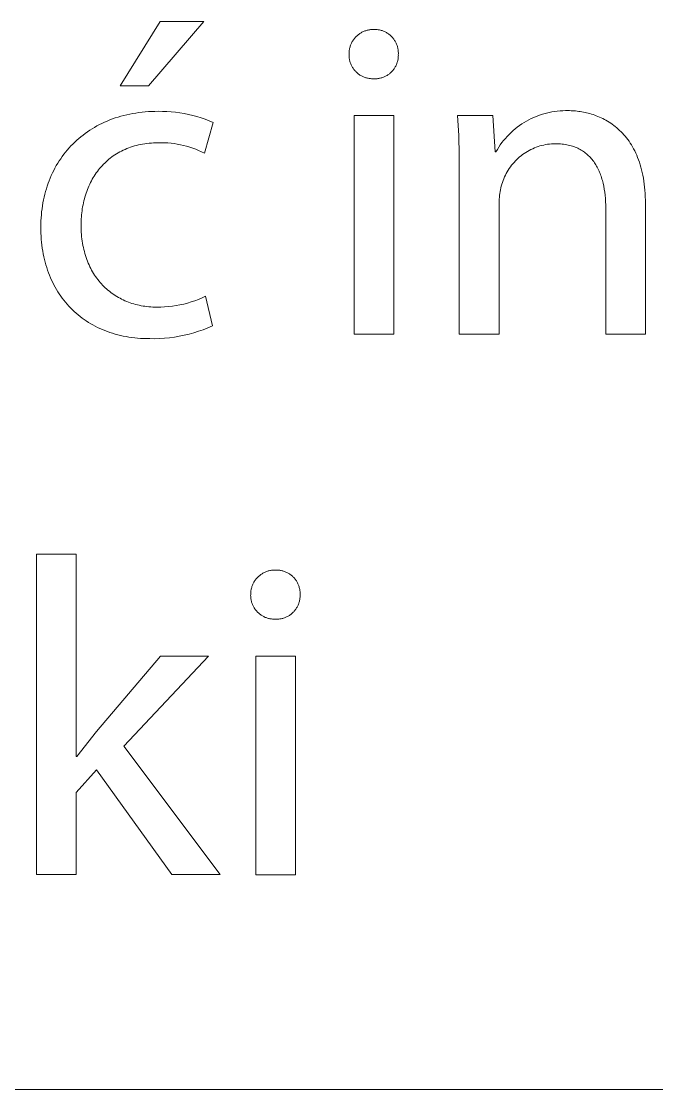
# Model space of a CAD drawing. Header units: millimetres. Extents: x 0 to 4030, y 0 to 2816.
# Drawn here: x 3499.5 to 3556.2, y 0 to 95.5 of the extents above; entities that cross this region are included whole.
import ezdxf

# ---------------------------------------------------------------- set-up
doc = ezdxf.new("R2010")
doc.units = ezdxf.units.MM
doc.header["$MEASUREMENT"] = 0
doc.layers.add('Domyślny', color=7, linetype='Continuous', true_color=0x000000)

msp = doc.modelspace()

# ---------------------------------------------------------------- linework, layer by layer
at = {"layer": 'Domyślny', "color": 18, "lineweight": 15, "true_color": 0x000000}
for p, q in [((3508.292, 89.707), (3511.862, 95.478)), ((3515.767, 95.478), (3510.842, 89.707)), ((3511.862, 95.478), (3515.767, 95.478)), ((3529.89, 94.499), (3529.957, 94.533)), ((3529.957, 94.533), (3530.025, 94.565)), ((3530.025, 94.565), (3530.094, 94.594)), ((3530.094, 94.594), (3530.164, 94.621)), ((3530.164, 94.621), (3530.235, 94.646)), ((3530.235, 94.646), (3530.307, 94.668)), ((3530.307, 94.668), (3530.379, 94.688)), ((3530.379, 94.688), (3530.452, 94.705)), ((3530.452, 94.705), (3530.526, 94.72)), ((3530.526, 94.72), (3530.6, 94.732)), ((3530.6, 94.732), (3530.674, 94.741)), ((3530.674, 94.741), (3530.749, 94.748)), ((3530.749, 94.748), (3530.824, 94.753)), ((3530.824, 94.753), (3530.899, 94.754)), ((3530.899, 94.754), (3530.974, 94.753)), ((3530.974, 94.753), (3531.047, 94.754)), ((3531.047, 94.754), (3531.12, 94.753)), ((3531.12, 94.753), (3531.193, 94.749)), ((3531.193, 94.749), (3531.265, 94.742)), ((3531.265, 94.742), (3531.337, 94.733)), ((3531.337, 94.733), (3531.409, 94.721)), ((3531.409, 94.721), (3531.481, 94.707)), ((3531.481, 94.707), (3531.552, 94.691)), ((3531.552, 94.691), (3531.622, 94.672)), ((3531.622, 94.672), (3531.692, 94.65)), ((3531.692, 94.65), (3531.761, 94.627)), ((3531.761, 94.627), (3531.829, 94.6)), ((3531.829, 94.6), (3531.896, 94.572)), ((3531.896, 94.572), (3531.962, 94.541)), ((3531.962, 94.541), (3532.027, 94.508)), ((3528.967, 93.543), (3529.001, 93.609)), ((3529.001, 93.609), (3529.037, 93.675)), ((3529.037, 93.675), (3529.076, 93.739)), ((3529.076, 93.739), (3529.117, 93.802)), ((3529.117, 93.802), (3529.16, 93.864)), ((3529.16, 93.864), (3529.205, 93.923)), ((3529.205, 93.923), (3529.253, 93.982)), ((3529.253, 93.982), (3529.302, 94.038)), ((3529.302, 94.038), (3529.353, 94.093)), ((3529.353, 94.093), (3529.406, 94.146)), ((3529.406, 94.146), (3529.461, 94.198)), ((3529.461, 94.198), (3529.518, 94.247)), ((3529.518, 94.247), (3529.576, 94.294)), ((3529.576, 94.294), (3529.636, 94.339)), ((3529.636, 94.339), (3529.697, 94.383)), ((3529.697, 94.383), (3529.76, 94.423)), ((3529.76, 94.423), (3529.825, 94.462)), ((3529.825, 94.462), (3529.89, 94.499)), ((3532.027, 94.508), (3532.091, 94.473)), ((3532.091, 94.473), (3532.153, 94.436)), ((3532.153, 94.436), (3532.215, 94.396)), ((3532.215, 94.396), (3532.275, 94.354)), ((3532.275, 94.354), (3532.333, 94.311)), ((3532.333, 94.311), (3532.39, 94.265)), ((3532.39, 94.265), (3532.445, 94.217)), ((3532.445, 94.217), (3532.498, 94.168)), ((3532.498, 94.168), (3532.55, 94.117)), ((3532.55, 94.117), (3532.6, 94.064)), ((3532.6, 94.064), (3532.648, 94.009)), ((3532.648, 94.009), (3532.695, 93.953)), ((3532.695, 93.953), (3532.739, 93.895)), ((3532.739, 93.895), (3532.781, 93.835)), ((3532.781, 93.835), (3532.821, 93.774)), ((3532.821, 93.774), (3532.859, 93.712)), ((3532.859, 93.712), (3532.895, 93.649)), ((3532.895, 93.649), (3532.929, 93.584)), ((3532.929, 93.584), (3532.96, 93.518)), ((3528.745, 92.601), (3528.747, 92.676)), ((3528.747, 92.676), (3528.751, 92.751)), ((3528.751, 92.751), (3528.758, 92.825)), ((3528.758, 92.825), (3528.768, 92.9)), ((3528.768, 92.9), (3528.78, 92.974)), ((3528.78, 92.974), (3528.794, 93.047)), ((3528.794, 93.047), (3528.812, 93.121)), ((3528.812, 93.121), (3528.831, 93.193)), ((3528.831, 93.193), (3528.853, 93.265)), ((3528.853, 93.265), (3528.878, 93.336)), ((3528.878, 93.336), (3528.905, 93.406)), ((3528.905, 93.406), (3528.935, 93.475)), ((3528.935, 93.475), (3528.967, 93.543)), ((3532.96, 93.518), (3532.989, 93.452)), ((3532.989, 93.452), (3533.016, 93.384)), ((3533.016, 93.384), (3533.041, 93.315)), ((3533.041, 93.315), (3533.063, 93.246)), ((3533.063, 93.246), (3533.082, 93.176)), ((3533.082, 93.176), (3533.1, 93.105)), ((3533.1, 93.105), (3533.114, 93.033)), ((3533.114, 93.033), (3533.127, 92.962)), ((3533.127, 92.962), (3533.137, 92.889)), ((3533.137, 92.889), (3533.144, 92.817)), ((3533.144, 92.817), (3533.149, 92.744)), ((3533.149, 92.744), (3533.151, 92.671)), ((3533.151, 92.671), (3533.151, 92.598)), ((3528.746, 92.526), (3528.745, 92.601)), ((3528.745, 92.453), (3528.746, 92.526)), ((3528.747, 92.38), (3528.745, 92.453)), ((3528.751, 92.308), (3528.747, 92.38)), ((3528.757, 92.235), (3528.751, 92.308)), ((3528.766, 92.163), (3528.757, 92.235)), ((3528.778, 92.091), (3528.766, 92.163)), ((3528.792, 92.02), (3528.778, 92.091)), ((3528.808, 91.949), (3528.792, 92.02)), ((3528.827, 91.879), (3528.808, 91.949)), ((3528.848, 91.809), (3528.827, 91.879)), ((3528.872, 91.741), (3528.848, 91.809)), ((3528.898, 91.673), (3528.872, 91.741)), ((3528.926, 91.606), (3528.898, 91.673)), ((3533.005, 91.678), (3532.977, 91.611)), ((3533.03, 91.746), (3533.005, 91.678)), ((3533.053, 91.814), (3533.03, 91.746)), ((3533.073, 91.883), (3533.053, 91.814)), ((3533.091, 91.953), (3533.073, 91.883)), ((3533.107, 92.023), (3533.091, 91.953)), ((3533.12, 92.094), (3533.107, 92.023)), ((3533.131, 92.166), (3533.12, 92.094)), ((3533.139, 92.237), (3533.131, 92.166)), ((3533.145, 92.309), (3533.139, 92.237)), ((3533.149, 92.381), (3533.145, 92.309)), ((3533.151, 92.598), (3533.148, 92.526)), ((3533.148, 92.526), (3533.15, 92.453)), ((3533.15, 92.453), (3533.149, 92.381)), ((3528.957, 91.54), (3528.926, 91.606)), ((3528.99, 91.475), (3528.957, 91.54)), ((3529.025, 91.411), (3528.99, 91.475)), ((3529.062, 91.349), (3529.025, 91.411)), ((3529.102, 91.288), (3529.062, 91.349)), ((3529.143, 91.228), (3529.102, 91.288)), ((3529.186, 91.17), (3529.143, 91.228)), ((3529.232, 91.113), (3529.186, 91.17)), ((3529.279, 91.058), (3529.232, 91.113)), ((3529.329, 91.004), (3529.279, 91.058)), ((3529.38, 90.953), (3529.329, 91.004)), ((3529.433, 90.903), (3529.38, 90.953)), ((3529.487, 90.855), (3529.433, 90.903)), ((3529.543, 90.808), (3529.487, 90.855)), ((3529.601, 90.764), (3529.543, 90.808)), ((3529.66, 90.722), (3529.601, 90.764)), ((3529.721, 90.682), (3529.66, 90.722)), ((3532.257, 90.727), (3532.198, 90.687)), ((3532.316, 90.77), (3532.257, 90.727)), ((3532.373, 90.814), (3532.316, 90.77)), ((3532.428, 90.861), (3532.373, 90.814)), ((3532.481, 90.909), (3532.428, 90.861)), ((3532.533, 90.959), (3532.481, 90.909)), ((3532.583, 91.011), (3532.533, 90.959)), ((3532.632, 91.064), (3532.583, 91.011)), ((3532.678, 91.12), (3532.632, 91.064)), ((3532.723, 91.176), (3532.678, 91.12)), ((3532.766, 91.234), (3532.723, 91.176)), ((3532.806, 91.294), (3532.766, 91.234)), ((3532.845, 91.355), (3532.806, 91.294)), ((3532.881, 91.417), (3532.845, 91.355)), ((3532.915, 91.481), (3532.881, 91.417)), ((3532.947, 91.546), (3532.915, 91.481)), ((3532.977, 91.611), (3532.947, 91.546)), ((3529.783, 90.644), (3529.721, 90.682)), ((3529.846, 90.608), (3529.783, 90.644)), ((3529.91, 90.574), (3529.846, 90.608)), ((3529.976, 90.543), (3529.91, 90.574)), ((3530.043, 90.514), (3529.976, 90.543)), ((3530.11, 90.487), (3530.043, 90.514)), ((3530.179, 90.462), (3530.11, 90.487)), ((3530.248, 90.44), (3530.179, 90.462)), ((3530.318, 90.421), (3530.248, 90.44)), ((3530.388, 90.403), (3530.318, 90.421)), ((3530.46, 90.388), (3530.388, 90.403)), ((3530.531, 90.376), (3530.46, 90.388)), ((3530.603, 90.366), (3530.531, 90.376)), ((3530.676, 90.359), (3530.603, 90.366)), ((3530.748, 90.354), (3530.676, 90.359)), ((3530.821, 90.351), (3530.748, 90.354)), ((3530.894, 90.351), (3530.821, 90.351)), ((3530.966, 90.347), (3530.894, 90.351)), ((3531.038, 90.346), (3530.966, 90.347)), ((3531.11, 90.346), (3531.038, 90.346)), ((3531.182, 90.35), (3531.11, 90.346)), ((3531.254, 90.355), (3531.182, 90.35)), ((3531.325, 90.364), (3531.254, 90.355)), ((3531.397, 90.374), (3531.325, 90.364)), ((3531.468, 90.387), (3531.397, 90.374)), ((3531.538, 90.403), (3531.468, 90.387)), ((3531.608, 90.421), (3531.538, 90.403)), ((3531.677, 90.441), (3531.608, 90.421)), ((3531.746, 90.464), (3531.677, 90.441)), ((3531.813, 90.489), (3531.746, 90.464)), ((3531.88, 90.517), (3531.813, 90.489)), ((3531.946, 90.546), (3531.88, 90.517)), ((3532.011, 90.578), (3531.946, 90.546)), ((3532.074, 90.612), (3532.011, 90.578)), ((3532.137, 90.648), (3532.074, 90.612)), ((3532.198, 90.687), (3532.137, 90.648)), ((3510.842, 89.707), (3508.292, 89.707)), ((3507.861, 86.843), (3508.111, 86.924)), ((3508.111, 86.924), (3508.365, 86.998)), ((3508.365, 86.998), (3508.623, 87.067)), ((3508.623, 87.067), (3508.885, 87.131)), ((3508.885, 87.131), (3509.15, 87.189)), ((3509.15, 87.189), (3509.42, 87.241)), ((3509.42, 87.241), (3509.692, 87.287)), ((3509.692, 87.287), (3509.969, 87.327)), ((3509.969, 87.327), (3510.249, 87.361)), ((3510.249, 87.361), (3510.532, 87.389)), ((3510.532, 87.389), (3510.819, 87.411)), ((3510.819, 87.411), (3511.11, 87.426)), ((3511.11, 87.426), (3511.404, 87.436)), ((3511.404, 87.436), (3511.701, 87.439)), ((3511.701, 87.439), (3512.089, 87.437)), ((3512.089, 87.437), (3512.477, 87.422)), ((3512.477, 87.422), (3512.864, 87.395)), ((3512.864, 87.395), (3513.251, 87.355)), ((3513.251, 87.355), (3513.635, 87.302)), ((3513.635, 87.302), (3514.018, 87.238)), ((3514.018, 87.238), (3514.399, 87.161)), ((3514.399, 87.161), (3514.777, 87.072)), ((3514.777, 87.072), (3515.152, 86.97)), ((3515.152, 86.97), (3515.523, 86.857)), ((3529.189, 87.05), (3532.746, 87.05)), ((3529.189, 67.523), (3529.189, 87.05)), ((3532.746, 87.05), (3532.746, 67.523)), ((3538.54, 85.291), (3538.437, 87.057)), ((3538.437, 87.057), (3541.591, 87.057)), ((3541.591, 87.057), (3541.792, 83.822)), ((3545.02, 86.787), (3545.242, 86.89)), ((3545.242, 86.89), (3545.466, 86.985)), ((3545.466, 86.985), (3545.694, 87.072)), ((3545.694, 87.072), (3545.925, 87.151)), ((3545.925, 87.151), (3546.158, 87.222)), ((3546.158, 87.222), (3546.394, 87.286)), ((3546.394, 87.286), (3546.632, 87.341)), ((3546.632, 87.341), (3546.871, 87.388)), ((3546.871, 87.388), (3547.112, 87.428)), ((3547.112, 87.428), (3547.354, 87.458)), ((3547.354, 87.458), (3547.597, 87.481)), ((3547.597, 87.481), (3547.84, 87.496)), ((3547.84, 87.496), (3548.084, 87.502)), ((3548.084, 87.502), (3548.328, 87.5)), ((3548.328, 87.5), (3548.456, 87.498)), ((3548.456, 87.498), (3548.587, 87.495)), ((3548.587, 87.495), (3548.719, 87.488)), ((3548.719, 87.488), (3548.852, 87.48)), ((3548.852, 87.48), (3548.988, 87.468)), ((3548.988, 87.468), (3549.125, 87.454)), ((3549.125, 87.454), (3549.263, 87.437)), ((3549.263, 87.437), (3549.403, 87.417)), ((3549.403, 87.417), (3549.544, 87.394)), ((3549.544, 87.394), (3549.686, 87.367)), ((3549.686, 87.367), (3549.828, 87.338)), ((3549.828, 87.338), (3549.972, 87.306)), ((3549.972, 87.306), (3550.115, 87.27)), ((3550.115, 87.27), (3550.26, 87.23)), ((3550.26, 87.23), (3550.405, 87.188)), ((3550.405, 87.188), (3550.55, 87.141)), ((3550.55, 87.141), (3550.695, 87.091)), ((3550.695, 87.091), (3550.84, 87.038)), ((3550.84, 87.038), (3550.985, 86.98)), ((3550.985, 86.98), (3551.129, 86.919)), ((3551.129, 86.919), (3551.274, 86.854)), ((3505.788, 85.88), (3506.002, 86.007)), ((3506.002, 86.007), (3506.22, 86.13)), ((3506.22, 86.13), (3506.442, 86.248)), ((3506.442, 86.248), (3506.668, 86.36)), ((3506.668, 86.36), (3506.899, 86.467)), ((3506.899, 86.467), (3507.133, 86.569)), ((3507.133, 86.569), (3507.372, 86.666)), ((3507.372, 86.666), (3507.614, 86.757)), ((3507.614, 86.757), (3507.861, 86.843)), ((3515.523, 86.857), (3515.891, 86.732)), ((3516.613, 86.446), (3515.821, 83.695)), ((3515.891, 86.732), (3516.254, 86.595)), ((3516.254, 86.595), (3516.613, 86.446)), ((3543.584, 85.87), (3543.775, 86.021)), ((3543.775, 86.021), (3543.972, 86.166)), ((3543.972, 86.166), (3544.173, 86.305)), ((3544.173, 86.305), (3544.378, 86.436)), ((3544.378, 86.436), (3544.588, 86.561)), ((3544.588, 86.561), (3544.802, 86.678)), ((3544.802, 86.678), (3545.02, 86.787)), ((3551.274, 86.854), (3551.417, 86.784)), ((3551.417, 86.784), (3551.56, 86.711)), ((3551.56, 86.711), (3551.702, 86.633)), ((3551.702, 86.633), (3551.843, 86.551)), ((3551.843, 86.551), (3551.983, 86.465)), ((3551.983, 86.465), (3552.122, 86.374)), ((3552.122, 86.374), (3552.26, 86.279)), ((3552.26, 86.279), (3552.396, 86.18)), ((3552.396, 86.18), (3552.53, 86.075)), ((3552.53, 86.075), (3552.663, 85.966)), ((3552.663, 85.966), (3552.794, 85.852)), ((3504.415, 84.851), (3504.597, 85.012)), ((3504.597, 85.012), (3504.785, 85.168)), ((3504.785, 85.168), (3504.977, 85.32)), ((3504.977, 85.32), (3505.173, 85.467)), ((3505.173, 85.467), (3505.374, 85.609)), ((3505.374, 85.609), (3505.579, 85.747)), ((3505.579, 85.747), (3505.788, 85.88)), ((3538.593, 83.524), (3538.54, 85.291)), ((3542.555, 84.832), (3542.712, 85.019)), ((3542.712, 85.019), (3542.874, 85.201)), ((3542.874, 85.201), (3543.043, 85.377)), ((3543.043, 85.377), (3543.218, 85.547)), ((3543.218, 85.547), (3543.398, 85.712)), ((3543.398, 85.712), (3543.584, 85.87)), ((3552.794, 85.852), (3552.923, 85.733)), ((3552.923, 85.733), (3553.05, 85.609)), ((3553.05, 85.609), (3553.174, 85.481)), ((3553.174, 85.481), (3553.296, 85.347)), ((3553.296, 85.347), (3553.416, 85.207)), ((3553.416, 85.207), (3553.533, 85.063)), ((3553.533, 85.063), (3553.647, 84.913)), ((3503.57, 83.979), (3503.73, 84.162)), ((3503.73, 84.162), (3503.894, 84.341)), ((3503.894, 84.341), (3504.063, 84.515)), ((3504.063, 84.515), (3504.236, 84.685)), ((3504.236, 84.685), (3504.415, 84.851)), ((3508.732, 84.04), (3508.573, 83.967)), ((3508.894, 84.108), (3508.732, 84.04)), ((3509.059, 84.172), (3508.894, 84.108)), ((3509.228, 84.232), (3509.059, 84.172)), ((3509.4, 84.288), (3509.228, 84.232)), ((3509.574, 84.34), (3509.4, 84.288)), ((3509.752, 84.388), (3509.574, 84.34)), ((3509.933, 84.431), (3509.752, 84.388)), ((3510.117, 84.47), (3509.933, 84.431)), ((3510.305, 84.505), (3510.117, 84.47)), ((3510.495, 84.536), (3510.305, 84.505)), ((3510.688, 84.561), (3510.495, 84.536)), ((3510.885, 84.583), (3510.688, 84.561)), ((3511.084, 84.599), (3510.885, 84.583)), ((3511.287, 84.611), (3511.084, 84.599)), ((3511.492, 84.618), (3511.287, 84.611)), ((3511.701, 84.621), (3511.492, 84.618)), ((3511.985, 84.627), (3511.701, 84.621)), ((3512.27, 84.623), (3511.985, 84.627)), ((3512.555, 84.61), (3512.27, 84.623)), ((3512.838, 84.586), (3512.555, 84.61)), ((3513.121, 84.553), (3512.838, 84.586)), ((3513.402, 84.51), (3513.121, 84.553)), ((3513.682, 84.457), (3513.402, 84.51)), ((3513.96, 84.395), (3513.682, 84.457)), ((3514.235, 84.323), (3513.96, 84.395)), ((3514.508, 84.241), (3514.235, 84.323)), ((3514.778, 84.15), (3514.508, 84.241)), ((3515.045, 84.05), (3514.778, 84.15)), ((3515.307, 83.941), (3515.045, 84.05)), ((3541.873, 83.822), (3541.996, 84.033)), ((3541.996, 84.033), (3542.125, 84.24)), ((3542.125, 84.24), (3542.262, 84.442)), ((3542.262, 84.442), (3542.405, 84.639)), ((3542.405, 84.639), (3542.555, 84.832)), ((3544.998, 84.024), (3544.844, 83.945)), ((3545.155, 84.099), (3544.998, 84.024)), ((3545.315, 84.168), (3545.155, 84.099)), ((3545.476, 84.231), (3545.315, 84.168)), ((3545.64, 84.289), (3545.476, 84.231)), ((3545.805, 84.341), (3545.64, 84.289)), ((3545.973, 84.387), (3545.805, 84.341)), ((3546.141, 84.427), (3545.973, 84.387)), ((3546.311, 84.462), (3546.141, 84.427)), ((3546.483, 84.491), (3546.311, 84.462)), ((3546.655, 84.514), (3546.483, 84.491)), ((3546.827, 84.531), (3546.655, 84.514)), ((3547.001, 84.542), (3546.827, 84.531)), ((3547.174, 84.547), (3547.001, 84.542)), ((3547.329, 84.545), (3547.174, 84.547)), ((3547.48, 84.539), (3547.329, 84.545)), ((3547.628, 84.53), (3547.48, 84.539)), ((3547.773, 84.517), (3547.628, 84.53)), ((3547.915, 84.5), (3547.773, 84.517)), ((3548.054, 84.48), (3547.915, 84.5)), ((3548.19, 84.456), (3548.054, 84.48)), ((3548.323, 84.428), (3548.19, 84.456)), ((3548.453, 84.398), (3548.323, 84.428)), ((3548.581, 84.363), (3548.453, 84.398)), ((3548.705, 84.326), (3548.581, 84.363)), ((3548.826, 84.285), (3548.705, 84.326)), ((3548.945, 84.24), (3548.826, 84.285)), ((3549.06, 84.193), (3548.945, 84.24)), ((3549.173, 84.142), (3549.06, 84.193)), ((3549.283, 84.089), (3549.173, 84.142)), ((3549.39, 84.032), (3549.283, 84.089)), ((3549.494, 83.972), (3549.39, 84.032)), ((3553.647, 84.913), (3553.759, 84.758)), ((3553.759, 84.758), (3553.867, 84.597)), ((3553.867, 84.597), (3553.972, 84.43)), ((3553.972, 84.43), (3554.074, 84.258)), ((3554.074, 84.258), (3554.173, 84.08)), ((3554.173, 84.08), (3554.267, 83.897)), ((3502.846, 83.002), (3502.981, 83.206)), ((3502.981, 83.206), (3503.121, 83.405)), ((3503.121, 83.405), (3503.266, 83.6)), ((3503.266, 83.6), (3503.416, 83.792)), ((3503.416, 83.792), (3503.57, 83.979)), ((3507.284, 83.152), (3507.157, 83.044)), ((3507.415, 83.257), (3507.284, 83.152)), ((3507.548, 83.358), (3507.415, 83.257)), ((3507.685, 83.456), (3507.548, 83.358)), ((3507.825, 83.55), (3507.685, 83.456)), ((3507.968, 83.641), (3507.825, 83.55)), ((3508.115, 83.728), (3507.968, 83.641)), ((3508.264, 83.812), (3508.115, 83.728)), ((3508.417, 83.891), (3508.264, 83.812)), ((3508.573, 83.967), (3508.417, 83.891)), ((3515.566, 83.822), (3515.307, 83.941)), ((3515.821, 83.695), (3515.566, 83.822)), ((3538.598, 81.756), (3538.593, 83.524)), ((3541.792, 83.822), (3541.873, 83.822)), ((3543.727, 83.127), (3543.605, 83.005)), ((3543.854, 83.246), (3543.727, 83.127)), ((3543.985, 83.36), (3543.854, 83.246)), ((3544.119, 83.47), (3543.985, 83.36)), ((3544.257, 83.575), (3544.119, 83.47)), ((3544.399, 83.675), (3544.257, 83.575)), ((3544.544, 83.77), (3544.399, 83.675)), ((3544.693, 83.86), (3544.544, 83.77)), ((3544.844, 83.945), (3544.693, 83.86)), ((3549.596, 83.909), (3549.494, 83.972)), ((3549.695, 83.844), (3549.596, 83.909)), ((3549.791, 83.775), (3549.695, 83.844)), ((3549.884, 83.704), (3549.791, 83.775)), ((3549.975, 83.63), (3549.884, 83.704)), ((3550.063, 83.553), (3549.975, 83.63)), ((3550.149, 83.473), (3550.063, 83.553)), ((3550.232, 83.391), (3550.149, 83.473)), ((3550.312, 83.306), (3550.232, 83.391)), ((3550.39, 83.218), (3550.312, 83.306)), ((3550.466, 83.129), (3550.39, 83.218)), ((3550.539, 83.036), (3550.466, 83.129)), ((3554.267, 83.897), (3554.359, 83.707)), ((3554.359, 83.707), (3554.446, 83.511)), ((3554.446, 83.511), (3554.53, 83.31)), ((3554.53, 83.31), (3554.609, 83.102)), ((3554.609, 83.102), (3554.685, 82.888)), ((3502.246, 81.928), (3502.356, 82.15)), ((3502.356, 82.15), (3502.471, 82.369)), ((3502.471, 82.369), (3502.591, 82.584)), ((3502.591, 82.584), (3502.716, 82.795)), ((3502.716, 82.795), (3502.846, 83.002)), ((3506.359, 82.2), (3506.258, 82.068)), ((3506.463, 82.33), (3506.359, 82.2)), ((3506.571, 82.457), (3506.463, 82.33)), ((3506.682, 82.58), (3506.571, 82.457)), ((3506.796, 82.701), (3506.682, 82.58)), ((3506.913, 82.819), (3506.796, 82.701)), ((3507.034, 82.933), (3506.913, 82.819)), ((3507.157, 83.044), (3507.034, 82.933)), ((3542.964, 82.186), (3542.874, 82.037)), ((3543.059, 82.331), (3542.964, 82.186)), ((3543.159, 82.473), (3543.059, 82.331)), ((3543.263, 82.612), (3543.159, 82.473)), ((3543.372, 82.747), (3543.263, 82.612)), ((3543.486, 82.878), (3543.372, 82.747)), ((3543.605, 83.005), (3543.486, 82.878)), ((3550.609, 82.941), (3550.539, 83.036)), ((3550.677, 82.844), (3550.609, 82.941)), ((3550.742, 82.745), (3550.677, 82.844)), ((3550.805, 82.643), (3550.742, 82.745)), ((3550.866, 82.539), (3550.805, 82.643)), ((3550.924, 82.433), (3550.866, 82.539)), ((3550.98, 82.325), (3550.924, 82.433)), ((3551.034, 82.215), (3550.98, 82.325)), ((3551.085, 82.102), (3551.034, 82.215)), ((3554.685, 82.888), (3554.756, 82.667)), ((3554.756, 82.667), (3554.822, 82.441)), ((3554.822, 82.441), (3554.884, 82.207)), ((3554.884, 82.207), (3554.941, 81.968)), ((3501.861, 81.003), (3501.949, 81.239)), ((3501.949, 81.239), (3502.043, 81.472)), ((3502.043, 81.472), (3502.142, 81.702)), ((3502.142, 81.702), (3502.246, 81.928)), ((3505.722, 81.217), (3505.645, 81.066)), ((3505.803, 81.365), (3505.722, 81.217)), ((3505.888, 81.511), (3505.803, 81.365)), ((3505.975, 81.654), (3505.888, 81.511)), ((3506.066, 81.795), (3505.975, 81.654)), ((3506.161, 81.933), (3506.066, 81.795)), ((3506.258, 82.068), (3506.161, 81.933)), ((3538.598, 67.516), (3538.598, 81.756)), ((3542.505, 81.253), (3542.448, 81.089)), ((3542.568, 81.415), (3542.505, 81.253)), ((3542.637, 81.574), (3542.568, 81.415)), ((3542.711, 81.731), (3542.637, 81.574)), ((3542.79, 81.886), (3542.711, 81.731)), ((3542.874, 82.037), (3542.79, 81.886)), ((3551.134, 81.988), (3551.085, 82.102)), ((3551.181, 81.872), (3551.134, 81.988)), ((3551.225, 81.754), (3551.181, 81.872)), ((3551.268, 81.634), (3551.225, 81.754)), ((3551.308, 81.512), (3551.268, 81.634)), ((3551.346, 81.389), (3551.308, 81.512)), ((3551.382, 81.264), (3551.346, 81.389)), ((3551.415, 81.137), (3551.382, 81.264)), ((3554.941, 81.968), (3554.994, 81.721)), ((3554.994, 81.721), (3555.041, 81.468)), ((3555.041, 81.468), (3555.084, 81.208)), ((3555.084, 81.208), (3555.121, 80.941)), ((3501.562, 80.025), (3501.628, 80.274)), ((3501.628, 80.274), (3501.7, 80.521)), ((3501.7, 80.521), (3501.778, 80.763)), ((3501.778, 80.763), (3501.861, 81.003)), ((3505.307, 80.278), (3505.25, 80.114)), ((3505.368, 80.44), (3505.307, 80.278)), ((3505.432, 80.6), (3505.368, 80.44)), ((3505.5, 80.758), (3505.432, 80.6)), ((3505.571, 80.913), (3505.5, 80.758)), ((3505.645, 81.066), (3505.571, 80.913)), ((3542.241, 80.267), (3542.215, 80.101)), ((3542.272, 80.433), (3542.241, 80.267)), ((3542.308, 80.598), (3542.272, 80.433)), ((3542.35, 80.761), (3542.308, 80.598)), ((3542.396, 80.923), (3542.35, 80.761)), ((3542.448, 81.089), (3542.396, 80.923)), ((3551.447, 81.008), (3551.415, 81.137)), ((3551.504, 80.747), (3551.447, 81.008)), ((3551.552, 80.48), (3551.504, 80.747)), ((3551.593, 80.207), (3551.552, 80.48)), ((3551.626, 79.93), (3551.593, 80.207)), ((3555.121, 80.941), (3555.152, 80.668)), ((3555.152, 80.668), (3555.179, 80.387)), ((3555.179, 80.387), (3555.199, 80.099)), ((3501.351, 78.998), (3501.395, 79.259)), ((3501.395, 79.259), (3501.445, 79.517)), ((3501.445, 79.517), (3501.501, 79.773)), ((3501.501, 79.773), (3501.562, 80.025)), ((3505.015, 79.264), (3504.978, 79.089)), ((3505.055, 79.438), (3505.015, 79.264)), ((3505.099, 79.61), (3505.055, 79.438)), ((3505.146, 79.78), (3505.099, 79.61)), ((3505.196, 79.948), (3505.146, 79.78)), ((3505.25, 80.114), (3505.196, 79.948)), ((3542.171, 79.597), (3542.167, 79.428)), ((3542.167, 79.428), (3542.168, 79.259)), ((3542.168, 79.259), (3542.168, 67.516)), ((3542.18, 79.765), (3542.171, 79.597)), ((3542.195, 79.933), (3542.18, 79.765)), ((3542.215, 80.101), (3542.195, 79.933)), ((3551.651, 79.647), (3551.626, 79.93)), ((3551.669, 79.361), (3551.651, 79.647)), ((3551.68, 79.07), (3551.669, 79.361)), ((3555.199, 80.099), (3555.214, 79.804)), ((3555.214, 79.804), (3555.223, 79.502)), ((3555.223, 79.502), (3555.226, 79.192)), ((3501.254, 78.197), (3501.28, 78.466)), ((3501.28, 78.466), (3501.313, 78.733)), ((3501.313, 78.733), (3501.351, 78.998)), ((3504.866, 78.371), (3504.847, 78.188)), ((3504.889, 78.553), (3504.866, 78.371)), ((3504.915, 78.733), (3504.889, 78.553)), ((3504.945, 78.912), (3504.915, 78.733)), ((3504.978, 79.089), (3504.945, 78.912)), ((3551.683, 78.776), (3551.68, 79.07)), ((3551.683, 67.516), (3551.683, 78.776)), ((3555.226, 79.192), (3555.226, 67.516)), ((3501.206, 77.092), (3501.209, 77.372)), ((3501.209, 77.372), (3501.218, 77.649)), ((3501.218, 77.649), (3501.233, 77.924)), ((3501.233, 77.924), (3501.254, 78.197)), ((3504.804, 77.442), (3504.803, 77.253)), ((3504.81, 77.631), (3504.804, 77.442)), ((3504.818, 77.818), (3504.81, 77.631)), ((3504.831, 78.004), (3504.818, 77.818)), ((3504.847, 78.188), (3504.831, 78.004)), ((3501.209, 76.813), (3501.206, 77.092)), ((3501.217, 76.538), (3501.209, 76.813)), ((3501.231, 76.265), (3501.217, 76.538)), ((3504.803, 77.253), (3504.805, 77.042)), ((3504.805, 77.042), (3504.811, 76.834)), ((3504.811, 76.834), (3504.821, 76.628)), ((3504.821, 76.628), (3504.836, 76.425)), ((3504.836, 76.425), (3504.855, 76.225)), ((3501.25, 75.996), (3501.231, 76.265)), ((3501.275, 75.729), (3501.25, 75.996)), ((3501.306, 75.466), (3501.275, 75.729)), ((3501.341, 75.206), (3501.306, 75.466)), ((3504.855, 76.225), (3504.877, 76.027)), ((3504.877, 76.027), (3504.904, 75.832)), ((3504.904, 75.832), (3504.934, 75.64)), ((3504.934, 75.64), (3504.969, 75.451)), ((3504.969, 75.451), (3505.007, 75.264)), ((3501.382, 74.949), (3501.341, 75.206)), ((3501.429, 74.695), (3501.382, 74.949)), ((3501.48, 74.445), (3501.429, 74.695)), ((3505.007, 75.264), (3505.049, 75.08)), ((3505.049, 75.08), (3505.095, 74.898)), ((3505.095, 74.898), (3505.144, 74.72)), ((3505.144, 74.72), (3505.197, 74.544)), ((3505.197, 74.544), (3505.254, 74.372)), ((3501.537, 74.198), (3501.48, 74.445)), ((3501.599, 73.954), (3501.537, 74.198)), ((3501.666, 73.714), (3501.599, 73.954)), ((3501.738, 73.477), (3501.666, 73.714)), ((3505.254, 74.372), (3505.314, 74.202)), ((3505.314, 74.202), (3505.378, 74.035)), ((3505.378, 74.035), (3505.446, 73.871)), ((3505.446, 73.871), (3505.516, 73.71)), ((3505.516, 73.71), (3505.591, 73.552)), ((3505.591, 73.552), (3505.668, 73.397)), ((3501.815, 73.244), (3501.738, 73.477)), ((3501.898, 73.014), (3501.815, 73.244)), ((3501.985, 72.788), (3501.898, 73.014)), ((3502.077, 72.566), (3501.985, 72.788)), ((3502.174, 72.348), (3502.077, 72.566)), ((3505.668, 73.397), (3505.749, 73.246)), ((3505.749, 73.246), (3505.833, 73.097)), ((3505.833, 73.097), (3505.921, 72.951)), ((3505.921, 72.951), (3506.011, 72.809)), ((3506.011, 72.809), (3506.105, 72.669)), ((3506.105, 72.669), (3506.202, 72.533)), ((3502.276, 72.133), (3502.174, 72.348)), ((3502.383, 71.922), (3502.276, 72.133)), ((3502.494, 71.715), (3502.383, 71.922)), ((3502.61, 71.512), (3502.494, 71.715)), ((3506.202, 72.533), (3506.302, 72.4)), ((3506.302, 72.4), (3506.405, 72.27)), ((3506.405, 72.27), (3506.511, 72.143)), ((3506.511, 72.143), (3506.62, 72.02)), ((3506.62, 72.02), (3506.732, 71.9)), ((3506.732, 71.9), (3506.846, 71.783)), ((3506.846, 71.783), (3506.964, 71.67)), ((3506.964, 71.67), (3507.084, 71.56)), ((3502.731, 71.312), (3502.61, 71.512)), ((3502.857, 71.117), (3502.731, 71.312)), ((3502.987, 70.926), (3502.857, 71.117)), ((3503.121, 70.739), (3502.987, 70.926)), ((3503.26, 70.556), (3503.121, 70.739)), ((3507.084, 71.56), (3507.207, 71.453)), ((3507.207, 71.453), (3507.333, 71.35)), ((3507.333, 71.35), (3507.461, 71.25)), ((3507.461, 71.25), (3507.592, 71.153)), ((3507.592, 71.153), (3507.725, 71.06)), ((3507.725, 71.06), (3507.861, 70.971)), ((3507.861, 70.971), (3508, 70.885)), ((3508, 70.885), (3508.14, 70.803)), ((3508.14, 70.803), (3508.283, 70.724)), ((3508.283, 70.724), (3508.429, 70.649)), ((3515.294, 70.631), (3515.614, 70.762)), ((3515.614, 70.762), (3515.928, 70.905)), ((3515.928, 70.905), (3516.532, 68.261)), ((3503.404, 70.377), (3503.26, 70.556)), ((3503.552, 70.203), (3503.404, 70.377)), ((3503.705, 70.032), (3503.552, 70.203)), ((3503.861, 69.867), (3503.705, 70.032)), ((3504.023, 69.705), (3503.861, 69.867)), ((3504.188, 69.548), (3504.023, 69.705)), ((3508.429, 70.649), (3508.577, 70.578)), ((3508.577, 70.578), (3508.727, 70.51)), ((3508.727, 70.51), (3508.879, 70.446)), ((3508.879, 70.446), (3509.034, 70.385)), ((3509.034, 70.385), (3509.19, 70.328)), ((3509.19, 70.328), (3509.349, 70.275)), ((3509.349, 70.275), (3509.509, 70.226)), ((3509.509, 70.226), (3509.672, 70.181)), ((3509.672, 70.181), (3509.837, 70.139)), ((3509.837, 70.139), (3510.003, 70.101)), ((3510.003, 70.101), (3510.171, 70.067)), ((3510.171, 70.067), (3510.342, 70.037)), ((3510.342, 70.037), (3510.513, 70.011)), ((3510.513, 70.011), (3510.687, 69.989)), ((3510.687, 69.989), (3510.863, 69.971)), ((3510.863, 69.971), (3511.04, 69.957)), ((3511.04, 69.957), (3511.218, 69.947)), ((3511.218, 69.947), (3511.398, 69.941)), ((3511.398, 69.941), (3511.58, 69.939)), ((3511.58, 69.939), (3511.925, 69.943)), ((3511.925, 69.943), (3512.271, 69.959)), ((3512.271, 69.959), (3512.615, 69.986)), ((3512.615, 69.986), (3512.958, 70.026)), ((3512.958, 70.026), (3513.3, 70.078)), ((3513.3, 70.078), (3513.64, 70.141)), ((3513.64, 70.141), (3513.977, 70.216)), ((3513.977, 70.216), (3514.311, 70.302)), ((3514.311, 70.302), (3514.643, 70.401)), ((3514.643, 70.401), (3514.97, 70.51)), ((3514.97, 70.51), (3515.294, 70.631)), ((3504.358, 69.395), (3504.188, 69.548)), ((3504.532, 69.247), (3504.358, 69.395)), ((3504.71, 69.104), (3504.532, 69.247)), ((3504.892, 68.965), (3504.71, 69.104)), ((3505.078, 68.83), (3504.892, 68.965)), ((3505.268, 68.701), (3505.078, 68.83)), ((3505.462, 68.576), (3505.268, 68.701)), ((3505.66, 68.456), (3505.462, 68.576)), ((3505.863, 68.341), (3505.66, 68.456)), ((3506.068, 68.23), (3505.863, 68.341)), ((3506.278, 68.125), (3506.068, 68.23)), ((3506.492, 68.024), (3506.278, 68.125)), ((3506.709, 67.929), (3506.492, 68.024)), ((3506.93, 67.839), (3506.709, 67.929)), ((3507.155, 67.753), (3506.93, 67.839)), ((3515.713, 67.923), (3515.295, 67.776)), ((3516.126, 68.085), (3515.713, 67.923)), ((3516.532, 68.261), (3516.126, 68.085)), ((3507.383, 67.673), (3507.155, 67.753)), ((3507.615, 67.598), (3507.383, 67.673)), ((3507.85, 67.529), (3507.615, 67.598)), ((3508.089, 67.465), (3507.85, 67.529)), ((3508.331, 67.406), (3508.089, 67.465)), ((3508.577, 67.352), (3508.331, 67.406)), ((3508.826, 67.304), (3508.577, 67.352)), ((3509.079, 67.261), (3508.826, 67.304)), ((3509.334, 67.224), (3509.079, 67.261)), ((3509.593, 67.193), (3509.334, 67.224)), ((3509.856, 67.167), (3509.593, 67.193)), ((3510.121, 67.147), (3509.856, 67.167)), ((3510.39, 67.132), (3510.121, 67.147)), ((3510.661, 67.123), (3510.39, 67.132)), ((3510.936, 67.12), (3510.661, 67.123)), ((3511.379, 67.117), (3510.936, 67.12)), ((3511.822, 67.13), (3511.379, 67.117)), ((3512.264, 67.158), (3511.822, 67.13)), ((3512.705, 67.201), (3512.264, 67.158)), ((3513.144, 67.259), (3512.705, 67.201)), ((3513.581, 67.332), (3513.144, 67.259)), ((3514.015, 67.421), (3513.581, 67.332)), ((3514.446, 67.524), (3514.015, 67.421)), ((3514.873, 67.643), (3514.446, 67.524)), ((3515.295, 67.776), (3514.873, 67.643)), ((3532.746, 67.523), (3529.189, 67.523)), ((3542.168, 67.516), (3538.598, 67.516)), ((3555.226, 67.516), (3551.683, 67.516)), ((3500.835, 19.216), (3500.835, 47.855)), ((3500.835, 47.855), (3504.352, 47.855)), ((3504.352, 47.855), (3504.352, 29.778)), ((3520.569, 45.783), (3520.622, 45.835)), ((3520.622, 45.835), (3520.677, 45.886)), ((3520.677, 45.886), (3520.734, 45.935)), ((3520.734, 45.935), (3520.792, 45.982)), ((3520.792, 45.982), (3520.851, 46.027)), ((3520.851, 46.027), (3520.913, 46.07)), ((3520.913, 46.07), (3520.975, 46.11)), ((3520.975, 46.11), (3521.039, 46.149)), ((3521.039, 46.149), (3521.105, 46.185)), ((3521.105, 46.185), (3521.171, 46.219)), ((3521.171, 46.219), (3521.239, 46.251)), ((3521.239, 46.251), (3521.308, 46.28)), ((3521.308, 46.28), (3521.377, 46.307)), ((3521.377, 46.307), (3521.448, 46.332)), ((3521.448, 46.332), (3521.519, 46.354)), ((3521.519, 46.354), (3521.591, 46.373)), ((3521.591, 46.373), (3521.664, 46.39)), ((3521.664, 46.39), (3521.737, 46.405)), ((3521.737, 46.405), (3521.811, 46.417)), ((3521.811, 46.417), (3521.885, 46.427)), ((3521.885, 46.427), (3521.96, 46.434)), ((3521.96, 46.434), (3522.034, 46.438)), ((3522.034, 46.438), (3522.109, 46.44)), ((3522.109, 46.44), (3522.184, 46.439)), ((3522.184, 46.439), (3522.256, 46.441)), ((3522.256, 46.441), (3522.329, 46.439)), ((3522.329, 46.439), (3522.402, 46.436)), ((3522.402, 46.436), (3522.475, 46.43)), ((3522.475, 46.43), (3522.547, 46.421)), ((3522.547, 46.421), (3522.619, 46.41)), ((3522.619, 46.41), (3522.691, 46.396)), ((3522.691, 46.396), (3522.762, 46.38)), ((3522.762, 46.38), (3522.832, 46.362)), ((3522.832, 46.362), (3522.902, 46.341)), ((3522.902, 46.341), (3522.971, 46.317)), ((3522.971, 46.317), (3523.039, 46.292)), ((3523.039, 46.292), (3523.107, 46.264)), ((3523.107, 46.264), (3523.173, 46.233)), ((3523.173, 46.233), (3523.238, 46.201)), ((3523.238, 46.201), (3523.302, 46.166)), ((3523.302, 46.166), (3523.365, 46.129)), ((3523.365, 46.129), (3523.426, 46.09)), ((3523.426, 46.09), (3523.486, 46.048)), ((3523.486, 46.048), (3523.545, 46.005)), ((3523.545, 46.005), (3523.602, 45.96)), ((3523.602, 45.96), (3523.658, 45.912)), ((3523.658, 45.912), (3523.711, 45.863)), ((3523.711, 45.863), (3523.764, 45.812)), ((3520.025, 44.817), (3520.045, 44.889)), ((3520.045, 44.889), (3520.068, 44.96)), ((3520.068, 44.96), (3520.093, 45.03)), ((3520.093, 45.03), (3520.12, 45.1)), ((3520.12, 45.1), (3520.15, 45.168)), ((3520.15, 45.168), (3520.182, 45.236)), ((3520.182, 45.236), (3520.217, 45.302)), ((3520.217, 45.302), (3520.253, 45.367)), ((3520.253, 45.367), (3520.292, 45.431)), ((3520.292, 45.431), (3520.333, 45.494)), ((3520.333, 45.494), (3520.376, 45.555)), ((3520.376, 45.555), (3520.422, 45.614)), ((3520.422, 45.614), (3520.469, 45.672)), ((3520.469, 45.672), (3520.518, 45.728)), ((3520.518, 45.728), (3520.569, 45.783)), ((3523.764, 45.812), (3523.814, 45.76)), ((3523.814, 45.76), (3523.862, 45.705)), ((3523.862, 45.705), (3523.909, 45.649)), ((3523.909, 45.649), (3523.954, 45.592)), ((3523.954, 45.592), (3523.996, 45.532)), ((3523.996, 45.532), (3524.037, 45.472)), ((3524.037, 45.472), (3524.075, 45.41)), ((3524.075, 45.41), (3524.111, 45.347)), ((3524.111, 45.347), (3524.145, 45.282)), ((3524.145, 45.282), (3524.177, 45.217)), ((3524.177, 45.217), (3524.207, 45.15)), ((3524.207, 45.15), (3524.234, 45.082)), ((3524.234, 45.082), (3524.259, 45.014)), ((3524.259, 45.014), (3524.281, 44.945)), ((3524.281, 44.945), (3524.301, 44.874)), ((3519.955, 44.152), (3519.956, 44.225)), ((3519.957, 44.079), (3519.955, 44.152)), ((3519.956, 44.3), (3519.958, 44.374)), ((3519.956, 44.225), (3519.956, 44.3)), ((3519.962, 44.006), (3519.957, 44.079)), ((3519.958, 44.374), (3519.963, 44.449)), ((3519.968, 43.934), (3519.962, 44.006)), ((3519.963, 44.449), (3519.97, 44.523)), ((3519.978, 43.862), (3519.968, 43.934)), ((3519.97, 44.523), (3519.98, 44.597)), ((3519.98, 44.597), (3519.993, 44.671)), ((3519.993, 44.671), (3520.008, 44.744)), ((3520.008, 44.744), (3520.025, 44.817)), ((3524.301, 44.874), (3524.319, 44.804)), ((3524.319, 44.804), (3524.334, 44.732)), ((3524.334, 44.732), (3524.347, 44.661)), ((3524.347, 44.661), (3524.357, 44.589)), ((3524.361, 43.937), (3524.353, 43.865)), ((3524.357, 44.589), (3524.365, 44.516)), ((3524.368, 44.009), (3524.361, 43.937)), ((3524.365, 44.516), (3524.37, 44.443)), ((3524.371, 44.081), (3524.368, 44.009)), ((3524.37, 44.443), (3524.373, 44.371)), ((3524.373, 44.298), (3524.371, 44.225)), ((3524.371, 44.225), (3524.372, 44.153)), ((3524.372, 44.153), (3524.371, 44.081)), ((3524.373, 44.371), (3524.373, 44.298)), ((3519.99, 43.79), (3519.978, 43.862)), ((3520.004, 43.718), (3519.99, 43.79)), ((3520.021, 43.647), (3520.004, 43.718)), ((3520.04, 43.577), (3520.021, 43.647)), ((3520.062, 43.507), (3520.04, 43.577)), ((3520.086, 43.439), (3520.062, 43.507)), ((3520.112, 43.371), (3520.086, 43.439)), ((3520.141, 43.304), (3520.112, 43.371)), ((3520.172, 43.238), (3520.141, 43.304)), ((3520.205, 43.173), (3520.172, 43.238)), ((3520.24, 43.109), (3520.205, 43.173)), ((3520.278, 43.047), (3520.24, 43.109)), ((3520.318, 42.985), (3520.278, 43.047)), ((3520.359, 42.926), (3520.318, 42.985)), ((3524.026, 42.995), (3523.986, 42.936)), ((3524.065, 43.056), (3524.026, 42.995)), ((3524.101, 43.119), (3524.065, 43.056)), ((3524.136, 43.182), (3524.101, 43.119)), ((3524.168, 43.246), (3524.136, 43.182)), ((3524.198, 43.312), (3524.168, 43.246)), ((3524.225, 43.379), (3524.198, 43.312)), ((3524.251, 43.446), (3524.225, 43.379)), ((3524.273, 43.514), (3524.251, 43.446)), ((3524.294, 43.583), (3524.273, 43.514)), ((3524.312, 43.653), (3524.294, 43.583)), ((3524.328, 43.723), (3524.312, 43.653)), ((3524.342, 43.794), (3524.328, 43.723)), ((3524.353, 43.865), (3524.342, 43.794)), ((3520.403, 42.867), (3520.359, 42.926)), ((3520.449, 42.811), (3520.403, 42.867)), ((3520.497, 42.756), (3520.449, 42.811)), ((3520.546, 42.702), (3520.497, 42.756)), ((3520.598, 42.651), (3520.546, 42.702)), ((3520.651, 42.601), (3520.598, 42.651)), ((3520.705, 42.553), (3520.651, 42.601)), ((3520.762, 42.506), (3520.705, 42.553)), ((3520.82, 42.462), (3520.762, 42.506)), ((3520.879, 42.42), (3520.82, 42.462)), ((3520.94, 42.38), (3520.879, 42.42)), ((3521.002, 42.342), (3520.94, 42.38)), ((3521.066, 42.306), (3521.002, 42.342)), ((3521.131, 42.273), (3521.066, 42.306)), ((3521.196, 42.241), (3521.131, 42.273)), ((3521.263, 42.212), (3521.196, 42.241)), ((3521.331, 42.185), (3521.263, 42.212)), ((3521.4, 42.161), (3521.331, 42.185)), ((3521.469, 42.139), (3521.4, 42.161)), ((3521.539, 42.119), (3521.469, 42.139)), ((3521.61, 42.102), (3521.539, 42.119)), ((3521.681, 42.087), (3521.61, 42.102)), ((3521.753, 42.075), (3521.681, 42.087)), ((3521.826, 42.065), (3521.753, 42.075)), ((3521.898, 42.058), (3521.826, 42.065)), ((3521.971, 42.053), (3521.898, 42.058)), ((3522.044, 42.051), (3521.971, 42.053)), ((3522.116, 42.051), (3522.044, 42.051)), ((3522.188, 42.047), (3522.116, 42.051)), ((3522.26, 42.045), (3522.188, 42.047)), ((3522.333, 42.047), (3522.26, 42.045)), ((3522.405, 42.05), (3522.333, 42.047)), ((3522.476, 42.056), (3522.405, 42.05)), ((3522.548, 42.064), (3522.476, 42.056)), ((3522.619, 42.075), (3522.548, 42.064)), ((3522.69, 42.089), (3522.619, 42.075)), ((3522.76, 42.104), (3522.69, 42.089)), ((3522.83, 42.122), (3522.76, 42.104)), ((3522.899, 42.143), (3522.83, 42.122)), ((3522.967, 42.166), (3522.899, 42.143)), ((3523.035, 42.191), (3522.967, 42.166)), ((3523.102, 42.218), (3523.035, 42.191)), ((3523.167, 42.248), (3523.102, 42.218)), ((3523.232, 42.28), (3523.167, 42.248)), ((3523.295, 42.314), (3523.232, 42.28)), ((3523.358, 42.351), (3523.295, 42.314)), ((3523.419, 42.389), (3523.358, 42.351)), ((3523.478, 42.429), (3523.419, 42.389)), ((3523.536, 42.472), (3523.478, 42.429)), ((3523.593, 42.516), (3523.536, 42.472)), ((3523.648, 42.563), (3523.593, 42.516)), ((3523.702, 42.611), (3523.648, 42.563)), ((3523.754, 42.661), (3523.702, 42.611)), ((3523.804, 42.713), (3523.754, 42.661)), ((3523.852, 42.766), (3523.804, 42.713)), ((3523.899, 42.821), (3523.852, 42.766)), ((3523.943, 42.878), (3523.899, 42.821)), ((3523.986, 42.936), (3523.943, 42.878)), ((3506.177, 32.005), (3511.894, 38.743)), ((3516.175, 38.743), (3508.633, 30.704)), ((3511.894, 38.743), (3516.175, 38.743)), ((3520.412, 38.736), (3523.969, 38.736)), ((3520.412, 19.209), (3520.412, 38.736)), ((3523.969, 38.736), (3523.969, 19.209)), ((3504.432, 29.778), (3506.177, 32.005)), ((3508.633, 30.704), (3517.222, 19.216)), ((3504.352, 29.778), (3504.432, 29.778)), ((3506.177, 28.57), (3504.352, 26.557)), ((3512.914, 19.216), (3506.177, 28.57)), ((3504.352, 26.557), (3504.352, 19.216)), ((3504.352, 19.216), (3500.835, 19.216)), ((3517.222, 19.216), (3512.914, 19.216)), ((3523.969, 19.209), (3520.412, 19.209)), ((4026.418, 0), (0.001, 0)), ((4026.418, 0), (2507.181, 0))]:
    msp.add_line(p, q, dxfattribs=at)

doc.saveas('drawing.dxf')
